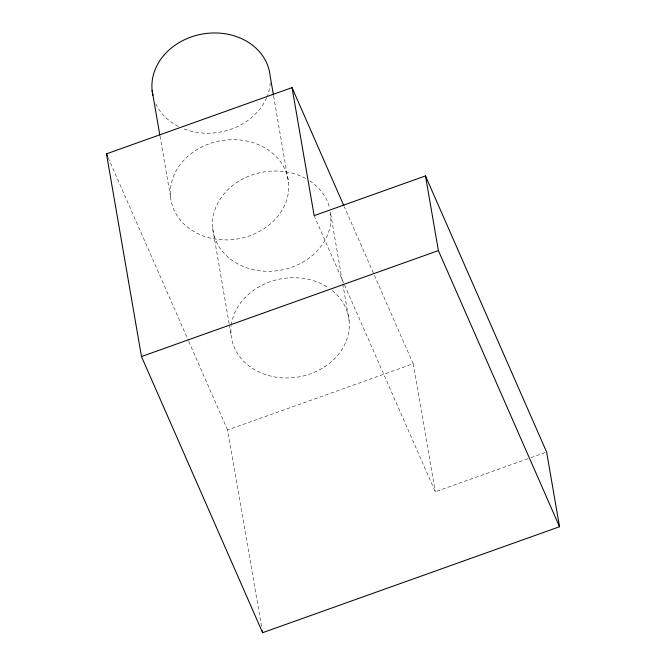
<?xml version="1.0" encoding="UTF-8"?>
<svg xmlns="http://www.w3.org/2000/svg" width="666" height="666" viewBox="0 0 666 666"><rect width="100%" height="100%" fill="white"/><g stroke="black" fill="none" stroke-linecap="round" stroke-linejoin="round"><path stroke-width="0.5" stroke-dasharray="3.33 2.5" d="M261.563 626.556L227.605 429.995L413.178 363.769L344.255 206.651M314.152 215.651L435.289 491.791L530.028 457.975M531.002 457.625L545.654 452.397M108.142 157.667L188.345 340.493M188.761 341.442L227.605 429.995M413.178 363.769L435.289 491.791M330.677 213.886L342.615 282.975M342.79 283.991L349.109 320.571M273.618 96.129L288.536 182.501A59.474 49.825 -9.8 0 1 204.454 236.372A59.474 49.825 -9.8 0 1 195.629 150.466A59.474 49.825 -9.8 0 1 288.536 182.501M212.679 228.446L229.179 323.951M229.354 324.966L231.11 335.131M160.015 136.097L170.546 197.061M332.284 290.592A59.474 49.825 -9.8 0 1 309.931 374.001A59.474 49.825 -9.8 0 1 231.16 326.057M231.285 325.05A59.474 49.825 -9.8 0 1 268.256 282.442A59.474 49.825 -9.8 0 1 328.221 287.629M330.428 211.905A59.474 49.825 -9.8 0 1 264.344 271.187A59.474 49.825 -9.8 0 1 216.567 205.636A59.474 49.825 -9.8 0 1 306.318 178.829M309.798 180.944A59.474 49.825 -9.8 0 1 329.637 207.959M270.238 82.859A59.474 49.825 -9.8 0 1 266.999 96.82M266.591 97.785A59.474 49.825 -9.8 0 1 182.101 128.18M178.305 126.407A59.474 49.825 -9.8 0 1 155.861 103.879"/><path stroke-width="1" d="M292.041 87.629L314.152 215.651L425.491 175.907L546.628 452.056L559.523 526.731L262.62 632.7L141.483 356.56L106.477 153.854L292.041 87.629L343.839 205.702M141.483 356.56L438.395 250.591L425.491 175.907M438.395 250.591L559.523 526.731M106.477 153.854L107.726 156.71M273.443 95.113L270.113 75.816A59.474 49.825 -9.8 0 0 203.063 33.924A59.474 49.825 -9.8 0 0 152.922 95.313M262.271 630.652L262.62 632.7M152.114 90.376L159.84 135.081"/></g></svg>
